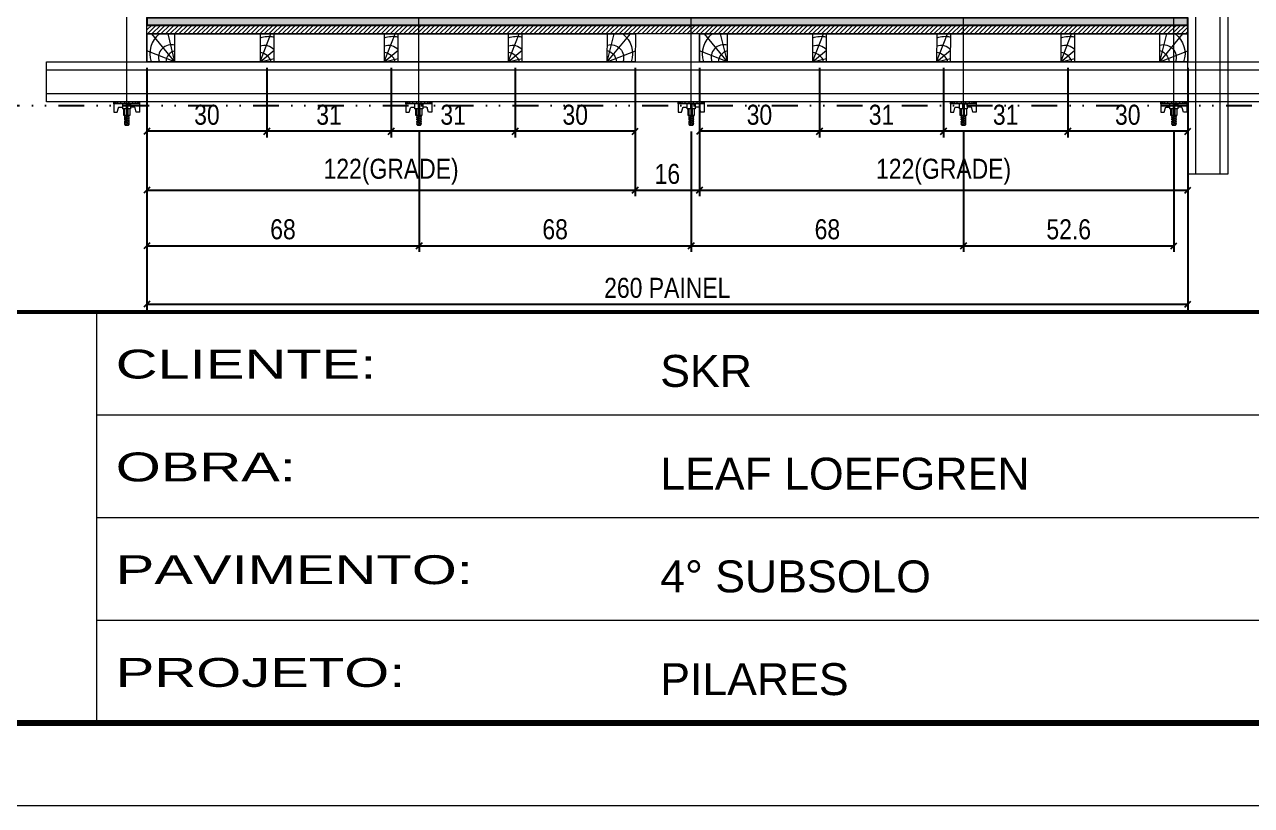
# Model space of a CAD drawing. Header units: millimetres. Extents: x 13777 to 27878, y -21631 to 6985.
# Drawn here: x 16402 to 16997, y -957 to -578 of the extents above; entities that cross this region are included whole.
import ezdxf

# ---------------------------------------------------------------- set-up
doc = ezdxf.new("R2010")
doc.units = ezdxf.units.MM
for name, pattern in [('CONTINUO', [0]), ('DASHED', [0.75, 0.5, -0.25]), ('DIVIDE2', [0.625, 0.25, -0.125, 0, -0.125, 0, -0.125])]:
    doc.linetypes.add(name, pattern=pattern)
for name, color, linetype in [('CHAPA', 1, 'Continuous'), ('COTA', 241, 'Continuous'), ('Nível', 160, 'Continuous')]:
    doc.layers.add(name, color=color, linetype=linetype)
for name, color, linetype, lineweight in [('Folhas', 255, 'Continuous', 9), ('Hachura', 251, 'Continuous', 9), ('Madeira', 126, 'Continuous', 18), ('Perfil Metálico', 224, 'Continuous', 18), ('SARRAFO DE PRESSAO', 251, 'DASHED', 9)]:
    doc.layers.add(name, color=color, linetype=linetype, lineweight=lineweight)
doc.styles.add('ARIAL', font='arial.ttf')
doc.styles.add('COTA TECNICA 2X', font='techl___.ttf', dxfattribs={"height": 10})
doc.styles.add('Tecnologia', font='')
doc.styles.get('Tecnologia').set_extended_font_data('Forgotten Futurist')
doc.dimstyles.new('SECAO PILAR', dxfattribs={"dimtxt": 10, "dimasz": 3, "dimexe": 3, "dimexo": 3, "dimgap": 3, "dimtad": 1, "dimdec": 1, "dimlfac": 0.5, "dimzin": 12, "dimdsep": 46, "dimtxsty": 'COTA TECNICA 2X', "dimblk1": 'OBLIQUE', "dimblk2": 'OBLIQUE', "dimsah": 1, "dimcen": 0.9, "dimclrd": 256, "dimclre": 256, "dimclrt": 256, "dimadec": 1, "dimazin": 3, "dimtfac": 1, "dimtdec": 1, "dimtmove": 0, "dimatfit": 3, "dimfxl": 1, "dimtolj": 1, "dimtzin": 12, "dimarcsym": 0})

# ---------------------------------------------------------------- blocks, each defined once
blk = doc.blocks.new('9999999999')
at = {"color": 30, "linetype": 'CONTINUO'}
for p, q in [((98564.56, 34230.21), (98564.56, 34429.45)), ((98564.56, 34379.64), (99583.98, 34379.64)), ((98564.56, 34329.83), (99487.98, 34329.83)), ((98564.56, 34280.02), (99487.98, 34280.02))]:
    blk.add_line(p, q, dxfattribs=at)
at = {"color": 30, "linetype": 'CONTINUO', "const_width": 2}
blk.add_lwpolyline([(99583.98, 34230.21), (99583.98, 34414.45, 0.414214), (99568.98, 34429.45), (98228.98, 34429.45, 0.414214), (98213.98, 34414.45), (98213.98, 34245.21, 0.414214), (98228.98, 34230.21), (99583.98, 34230.21)], format="xyb", dxfattribs=at)
at = {"layer": 'Folhas'}
blk.add_lwpolyline([(98138.98, 34190.21), (99623.98, 34190.21), (99623.98, 35240.21), (98138.98, 35240.21)], close=True, dxfattribs=at)
at = {"layer": 'Folhas', "color": 30, "const_width": 3}
blk.add_lwpolyline([(98213.98, 34230.21), (99583.98, 34230.21), (99583.98, 35200.21), (98213.98, 35200.21)], close=True, dxfattribs=at)
at = {"color": 7, "linetype": 'Continuous', "ltscale": 5, "style": 'ARIAL'}
for s, height, p in [('SKR', 15.483, (98837.68, 34393.13)), ('LEAF LOEFGREN', 15.4829, (98837.68, 34343.32)), ('4° SUBSOLO', 15.483, (98837.68, 34293.51)), ('PILARES', 15.483, (98837.68, 34243.7))]:
    blk.add_text(s, height=height, dxfattribs=at).set_placement(p)
at = {"layer": 'Folhas', "color": 7, "style": 'Tecnologia', "width": 1.5}
for s, p in [('CLIENTE:', (98573.65, 34397.17)), ('OBRA:', (98573.65, 34347.31)), ('PAVIMENTO:', (98573.65, 34297.5)), ('PROJETO:', (98573.65, 34247.69))]:
    blk.add_text(s, height=14, dxfattribs=at).set_placement(p)
blk = doc.blocks.new('PONTALETE')
at = {"layer": 'Madeira'}
for q in [(2.71, 7), (7, 5.76), (7, 1.74)]:
    blk.add_line((0, 0), q, dxfattribs=at)
blk.add_lwpolyline([(0, 0), (7, 0), (7, 7), (0, 7)], close=True, dxfattribs=at)
for centre, radius, start, end in [((2.04, 0.06), 6.23, 37.2818, 109.0913), ((1.09, 0.9), 3.19, 343.603, 109.9847), ((-0.21, -0.78), 3.09, 14.6322, 86.0383)]:
    blk.add_arc(centre, radius, start, end, dxfattribs=at)
blk = doc.blocks.new('MEIO PONTALETE')
at = {"layer": 'Madeira'}
for q in [(2.71, 7), (3.5, 2.88), (3.5, 0.87)]:
    blk.add_line((0, 0), q, dxfattribs=at)
blk.add_lwpolyline([(0, 0), (3.5, 0), (3.5, 7), (0, 7)], close=True, dxfattribs=at)
for centre, radius, start, end in [((2.04, 0.06), 6.23, 76.4499, 109.0913), ((1.09, 0.9), 3.19, 40.9063, 109.9847), ((-0.21, -0.78), 3.09, 14.6322, 86.0383)]:
    blk.add_arc(centre, radius, start, end, dxfattribs=at)
blk = doc.blocks.new('_Oblique')
at = {"color": 0, "linetype": 'ByBlock', "lineweight": -2}
blk.add_line((-0.5, -0.5), (0.5, 0.5), dxfattribs=at)
blk = doc.blocks.new('*D3210')
at = {"layer": 'COTA', "lineweight": -2, "transparency": 16777216}
for p, q in [((234.17, 121.04), (234.17, 86.33)), ((294.17, 121.03), (294.17, 86.33)), ((294.17, 89.33), (234.17, 89.33))]:
    blk.add_line(p, q, dxfattribs=at)
at = {"layer": 'Defpoints', "color": 0, "transparency": 16777216}
for p in [(234.17, 124.04), (294.17, 124.03), (234.17, 89.33)]:
    blk.add_point(p, dxfattribs=at)
at = {"layer": 'COTA', "lineweight": -2, "transparency": 16777216, "xscale": 3, "yscale": 3, "zscale": 3, "rotation": 180}
blk.add_blockref('_Oblique', (234.17, 89.33), dxfattribs=at)
at = {"layer": 'COTA', "lineweight": -2, "transparency": 16777216, "xscale": 3, "yscale": 3, "zscale": 3}
blk.add_blockref('_Oblique', (294.17, 89.33), dxfattribs=at)
at = {"layer": 'COTA', "transparency": 16777216, "insert": (264.17, 97.55), "char_height": 10, "attachment_point": 5, "style": 'COTA TECNICA 2X'}
blk.add_mtext('\\A1;30', dxfattribs=at)
blk = doc.blocks.new('*D3211')
at = {"layer": 'COTA', "lineweight": -2, "transparency": 16777216}
for p, q in [((50.18, 121.06), (50.18, 56.91)), ((294.17, 121.03), (294.17, 56.91)), ((50.18, 59.91), (294.17, 59.91))]:
    blk.add_line(p, q, dxfattribs=at)
at = {"layer": 'Defpoints', "color": 0, "transparency": 16777216}
for p in [(50.18, 124.06), (294.17, 124.03), (294.17, 59.91)]:
    blk.add_point(p, dxfattribs=at)
at = {"layer": 'COTA', "lineweight": -2, "transparency": 16777216, "xscale": 3, "yscale": 3, "zscale": 3, "rotation": 180}
blk.add_blockref('_Oblique', (50.18, 59.91), dxfattribs=at)
at = {"layer": 'COTA', "lineweight": -2, "transparency": 16777216, "xscale": 3, "yscale": 3, "zscale": 3}
blk.add_blockref('_Oblique', (294.17, 59.91), dxfattribs=at)
at = {"layer": 'COTA', "transparency": 16777216, "insert": (172.18, 69.13), "char_height": 10, "attachment_point": 5, "style": 'COTA TECNICA 2X'}
blk.add_mtext('\\A1;122(GRADE)', dxfattribs=at)
blk = doc.blocks.new('*D3212')
at = {"layer": 'COTA', "lineweight": -2, "transparency": 16777216}
for p, q in [((172.17, 121.04), (172.17, 86.33)), ((234.17, 121.04), (234.17, 86.33)), ((234.17, 89.33), (172.17, 89.33))]:
    blk.add_line(p, q, dxfattribs=at)
at = {"layer": 'Defpoints', "color": 0, "transparency": 16777216}
for p in [(172.17, 124.04), (234.17, 124.04), (172.17, 89.33)]:
    blk.add_point(p, dxfattribs=at)
at = {"layer": 'COTA', "lineweight": -2, "transparency": 16777216, "xscale": 3, "yscale": 3, "zscale": 3, "rotation": 180}
blk.add_blockref('_Oblique', (172.17, 89.33), dxfattribs=at)
at = {"layer": 'COTA', "lineweight": -2, "transparency": 16777216, "xscale": 3, "yscale": 3, "zscale": 3}
blk.add_blockref('_Oblique', (234.17, 89.33), dxfattribs=at)
at = {"layer": 'COTA', "transparency": 16777216, "insert": (203.17, 97.55), "char_height": 10, "attachment_point": 5, "style": 'COTA TECNICA 2X'}
blk.add_mtext('\\A1;31', dxfattribs=at)
blk = doc.blocks.new('*D3213')
at = {"layer": 'COTA', "lineweight": -2, "transparency": 16777216}
for p, q in [((110.17, 121.04), (110.17, 86.33)), ((172.17, 121.04), (172.17, 86.33)), ((172.17, 89.33), (110.17, 89.33))]:
    blk.add_line(p, q, dxfattribs=at)
at = {"layer": 'Defpoints', "color": 0, "transparency": 16777216}
for p in [(110.17, 124.04), (172.17, 124.04), (110.17, 89.33)]:
    blk.add_point(p, dxfattribs=at)
at = {"layer": 'COTA', "lineweight": -2, "transparency": 16777216, "xscale": 3, "yscale": 3, "zscale": 3, "rotation": 180}
blk.add_blockref('_Oblique', (110.17, 89.33), dxfattribs=at)
at = {"layer": 'COTA', "lineweight": -2, "transparency": 16777216, "xscale": 3, "yscale": 3, "zscale": 3}
blk.add_blockref('_Oblique', (172.17, 89.33), dxfattribs=at)
at = {"layer": 'COTA', "transparency": 16777216, "insert": (141.17, 97.55), "char_height": 10, "attachment_point": 5, "style": 'COTA TECNICA 2X'}
blk.add_mtext('\\A1;31', dxfattribs=at)
blk = doc.blocks.new('*D3214')
at = {"layer": 'COTA', "lineweight": -2, "transparency": 16777216}
for p, q in [((50.18, 121.04), (50.18, 86.33)), ((110.17, 121.04), (110.17, 86.33)), ((110.17, 89.33), (50.18, 89.33))]:
    blk.add_line(p, q, dxfattribs=at)
at = {"layer": 'Defpoints', "color": 0, "transparency": 16777216}
for p in [(50.18, 124.04), (110.17, 124.04), (50.18, 89.33)]:
    blk.add_point(p, dxfattribs=at)
at = {"layer": 'COTA', "lineweight": -2, "transparency": 16777216, "xscale": 3, "yscale": 3, "zscale": 3, "rotation": 180}
blk.add_blockref('_Oblique', (50.18, 89.33), dxfattribs=at)
at = {"layer": 'COTA', "lineweight": -2, "transparency": 16777216, "xscale": 3, "yscale": 3, "zscale": 3}
blk.add_blockref('_Oblique', (110.17, 89.33), dxfattribs=at)
at = {"layer": 'COTA', "transparency": 16777216, "insert": (80.18, 97.55), "char_height": 10, "attachment_point": 5, "style": 'COTA TECNICA 2X'}
blk.add_mtext('\\A1;30', dxfattribs=at)
blk = doc.blocks.new('C')
at = {"layer": 'Hachura', "color": 0}
for p, q in [((0, 3.22), (0, -3.22)), ((0.45, 3.22), (0, 3.22)), ((0.46, 3.16), (0, 3.16)), ((0.45, -3.23), (0.45, 3.22)), ((0.45, 3.22), (2.58, 3.22)), ((2.58, 3.22), (2.58, 2.39)), ((0.46, 3.05), (0, 3.05)), ((0.46, 2.88), (0, 2.88)), ((0, 2.75), (0, -1.16)), ((0.46, 2.65), (0, 2.65)), ((0.46, 2.23), (0, 2.23)), ((0.46, 1.51), (0, 1.51)), ((0.39, 0.49), (0.17, 0.49)), ((1.74, 0.97), (0.45, 0.97)), ((1.45, 0.1), (0.45, 0.1)), ((1.35, 1.94), (1.35, 0.96)), ((2.58, 2.39), (1.47, 2.09)), ((1.74, -0.97), (1.74, 0.97)), ((1.74, 0.97), (1.74, 0.84)), ((1.74, 0.97), (1.74, 0.84)), ((1.74, 0.84), (3.35, 0.84)), ((3.35, 0.45), (1.74, 0.45)), ((3.32, 0.84), (3.32, -0.84)), ((3.35, 0.84), (3.35, -0.84)), ((3.68, 0.45), (3.35, 0.45)), ((3.84, -0.52), (3.35, 0.45)), ((3.35, 0.06), (3.67, -0.57)), ((3.68, 0.45), (4.16, -0.52)), ((3.72, 0.5), (4.25, -0.57)), ((4.37, -0.55), (3.83, 0.53)), ((4.15, 0.45), (3.93, 0.45)), ((4.42, -0.52), (3.93, 0.45)), ((4.15, 0.45), (4.26, 0.45)), ((4.26, 0.45), (4.74, -0.52)), ((4.3, 0.5), (4.83, -0.57)), ((4.95, -0.55), (4.41, 0.53)), ((4.51, 0.45), (4.84, 0.45)), ((5, -0.52), (4.51, 0.45)), ((4.84, 0.45), (5.32, -0.52)), ((4.88, 0.5), (5.41, -0.57)), ((5.53, -0.55), (4.99, 0.53)), ((5.58, -0.52), (5.09, 0.45)), ((5.42, 0.45), (5.09, 0.45)), ((5.58, -0.52), (5.09, 0.45)), ((5.42, 0.45), (5.74, -0.19)), ((5.46, 0.5), (5.74, -0.07)), ((5.74, 0.19), (5.57, 0.53)), ((5.74, 0.32), (5.68, 0.45)), ((5.68, 0.45), (5.74, 0.45)), ((5.74, 0.45), (5.9, 0.29)), ((5.74, 0.45), (5.74, -0.52)), ((5.9, -0.36), (5.9, 0.29)), ((0.45, 0), (0, 0)), ((0.46, -1.52), (0, -1.52)), ((0.46, -2.23), (0, -2.23)), ((0.46, -2.65), (0, -2.65)), ((0.46, -2.88), (0, -2.88)), ((0.46, -3.05), (0, -3.05)), ((0.08, -0.48), (0.29, -0.48)), ((0.29, -0.48), (0.4, -0.48)), ((0.45, 0), (0.45, -0.97)), ((0.45, -0.16), (1.45, -0.16)), ((0.45, -0.65), (0.45, -0.32)), ((0.45, -3.23), (0.45, -0.65)), ((0.45, -0.97), (1.74, -0.97)), ((1.35, -1.94), (1.35, -0.97)), ((2.58, -2.39), (1.47, -2.1)), ((3.35, -0.32), (1.74, -0.32)), ((3.35, -0.84), (1.74, -0.84)), ((2.58, -3.23), (2.58, -2.39)), ((3.35, -0.07), (3.58, -0.52)), ((3.35, -0.52), (3.58, -0.52)), ((3.84, -0.52), (4.16, -0.52)), ((4.42, -0.52), (4.74, -0.52)), ((4.63, -0.52), (4.74, -0.52)), ((5, -0.52), (5.32, -0.52)), ((5.58, -0.52), (5.74, -0.52)), ((5.74, -0.52), (5.9, -0.36)), ((5.74, -0.52), (5.74, -0.52)), ((0.46, -3.16), (0, -3.16)), ((0, -3.22), (2.57, -3.22))]:
    blk.add_line(p, q, dxfattribs=at)
for centre, radius, start, end in [((1.52, 1.94), 0.161, 104.7436, 180), ((1.44, -0.03), 0.129, 272.695, 87.305), ((3.81, 0.39), 0.143, 25.5688, 154.4312), ((4.39, 0.39), 0.143, 25.5688, 154.4312), ((4.97, 0.39), 0.143, 25.5688, 154.4312), ((5.55, 0.39), 0.143, 25.5688, 154.4312), ((0.17, -0.37), 0.174, 221.744, 317.8592), ((1.52, -1.94), 0.161, 180, 255.2564), ((3.71, -0.4), 0.174, 222.1408, 318.256), ((4.29, -0.4), 0.174, 222.1408, 318.256), ((4.87, -0.4), 0.174, 222.1408, 318.256), ((5.45, -0.4), 0.174, 222.1408, 318.256), ((5.61, -0.4), 0.174, 317.8592, 318.256)]:
    blk.add_arc(centre, radius, start, end, dxfattribs=at)
blk = doc.blocks.new('*D3215')
at = {"layer": 'COTA', "lineweight": -2, "transparency": 16777216}
for p, q in [((510.18, 121.04), (510.18, 86.33)), ((570.18, 121.03), (570.18, 86.33)), ((570.18, 89.33), (510.18, 89.33))]:
    blk.add_line(p, q, dxfattribs=at)
at = {"layer": 'Defpoints', "color": 0, "transparency": 16777216}
for p in [(510.18, 124.04), (570.18, 124.03), (510.18, 89.33)]:
    blk.add_point(p, dxfattribs=at)
at = {"layer": 'COTA', "lineweight": -2, "transparency": 16777216, "xscale": 3, "yscale": 3, "zscale": 3, "rotation": 180}
blk.add_blockref('_Oblique', (510.18, 89.33), dxfattribs=at)
at = {"layer": 'COTA', "lineweight": -2, "transparency": 16777216, "xscale": 3, "yscale": 3, "zscale": 3}
blk.add_blockref('_Oblique', (570.18, 89.33), dxfattribs=at)
at = {"layer": 'COTA', "transparency": 16777216, "insert": (540.18, 97.55), "char_height": 10, "attachment_point": 5, "style": 'COTA TECNICA 2X'}
blk.add_mtext('\\A1;30', dxfattribs=at)
blk = doc.blocks.new('*D3216')
at = {"layer": 'COTA', "lineweight": -2, "transparency": 16777216}
for p, q in [((326.19, 121.06), (326.19, 56.91)), ((570.18, 121.03), (570.18, 56.91)), ((326.19, 59.91), (570.18, 59.91))]:
    blk.add_line(p, q, dxfattribs=at)
at = {"layer": 'Defpoints', "color": 0, "transparency": 16777216}
for p in [(326.19, 124.06), (570.18, 124.03), (570.18, 59.91)]:
    blk.add_point(p, dxfattribs=at)
at = {"layer": 'COTA', "lineweight": -2, "transparency": 16777216, "xscale": 3, "yscale": 3, "zscale": 3, "rotation": 180}
blk.add_blockref('_Oblique', (326.19, 59.91), dxfattribs=at)
at = {"layer": 'COTA', "lineweight": -2, "transparency": 16777216, "xscale": 3, "yscale": 3, "zscale": 3}
blk.add_blockref('_Oblique', (570.18, 59.91), dxfattribs=at)
at = {"layer": 'COTA', "transparency": 16777216, "insert": (448.18, 69.13), "char_height": 10, "attachment_point": 5, "style": 'COTA TECNICA 2X'}
blk.add_mtext('\\A1;122(GRADE)', dxfattribs=at)
blk = doc.blocks.new('*D3217')
at = {"layer": 'COTA', "lineweight": -2, "transparency": 16777216}
for p, q in [((448.18, 121.04), (448.18, 86.33)), ((510.18, 121.04), (510.18, 86.33)), ((510.18, 89.33), (448.18, 89.33))]:
    blk.add_line(p, q, dxfattribs=at)
at = {"layer": 'Defpoints', "color": 0, "transparency": 16777216}
for p in [(448.18, 124.04), (510.18, 124.04), (448.18, 89.33)]:
    blk.add_point(p, dxfattribs=at)
at = {"layer": 'COTA', "lineweight": -2, "transparency": 16777216, "xscale": 3, "yscale": 3, "zscale": 3, "rotation": 180}
blk.add_blockref('_Oblique', (448.18, 89.33), dxfattribs=at)
at = {"layer": 'COTA', "lineweight": -2, "transparency": 16777216, "xscale": 3, "yscale": 3, "zscale": 3}
blk.add_blockref('_Oblique', (510.18, 89.33), dxfattribs=at)
at = {"layer": 'COTA', "transparency": 16777216, "insert": (479.18, 97.55), "char_height": 10, "attachment_point": 5, "style": 'COTA TECNICA 2X'}
blk.add_mtext('\\A1;31', dxfattribs=at)
blk = doc.blocks.new('*D3218')
at = {"layer": 'COTA', "lineweight": -2, "transparency": 16777216}
for p, q in [((386.18, 121.04), (386.18, 86.33)), ((448.18, 121.04), (448.18, 86.33)), ((448.18, 89.33), (386.18, 89.33))]:
    blk.add_line(p, q, dxfattribs=at)
at = {"layer": 'Defpoints', "color": 0, "transparency": 16777216}
for p in [(386.18, 124.04), (448.18, 124.04), (386.18, 89.33)]:
    blk.add_point(p, dxfattribs=at)
at = {"layer": 'COTA', "lineweight": -2, "transparency": 16777216, "xscale": 3, "yscale": 3, "zscale": 3, "rotation": 180}
blk.add_blockref('_Oblique', (386.18, 89.33), dxfattribs=at)
at = {"layer": 'COTA', "lineweight": -2, "transparency": 16777216, "xscale": 3, "yscale": 3, "zscale": 3}
blk.add_blockref('_Oblique', (448.18, 89.33), dxfattribs=at)
at = {"layer": 'COTA', "transparency": 16777216, "insert": (417.18, 97.55), "char_height": 10, "attachment_point": 5, "style": 'COTA TECNICA 2X'}
blk.add_mtext('\\A1;31', dxfattribs=at)
blk = doc.blocks.new('*D3219')
at = {"layer": 'COTA', "lineweight": -2, "transparency": 16777216}
for p, q in [((326.19, 121.04), (326.19, 86.33)), ((386.18, 121.04), (386.18, 86.33)), ((386.18, 89.33), (326.19, 89.33))]:
    blk.add_line(p, q, dxfattribs=at)
at = {"layer": 'Defpoints', "color": 0, "transparency": 16777216}
for p in [(326.19, 124.04), (386.18, 124.04), (326.19, 89.33)]:
    blk.add_point(p, dxfattribs=at)
at = {"layer": 'COTA', "lineweight": -2, "transparency": 16777216, "xscale": 3, "yscale": 3, "zscale": 3, "rotation": 180}
blk.add_blockref('_Oblique', (326.19, 89.33), dxfattribs=at)
at = {"layer": 'COTA', "lineweight": -2, "transparency": 16777216, "xscale": 3, "yscale": 3, "zscale": 3}
blk.add_blockref('_Oblique', (386.18, 89.33), dxfattribs=at)
at = {"layer": 'COTA', "transparency": 16777216, "insert": (356.18, 97.55), "char_height": 10, "attachment_point": 5, "style": 'COTA TECNICA 2X'}
blk.add_mtext('\\A1;30', dxfattribs=at)
blk = doc.blocks.new('*D3220')
at = {"layer": 'COTA', "lineweight": -2, "transparency": 16777216}
for p, q in [((294.19, 121.04), (294.19, 56.91)), ((326.19, 121.04), (326.19, 56.91)), ((294.19, 59.91), (326.19, 59.91))]:
    blk.add_line(p, q, dxfattribs=at)
at = {"layer": 'Defpoints', "color": 0, "transparency": 16777216}
for p in [(294.19, 124.04), (326.19, 124.04), (326.19, 59.91)]:
    blk.add_point(p, dxfattribs=at)
at = {"layer": 'COTA', "lineweight": -2, "transparency": 16777216, "xscale": 3, "yscale": 3, "zscale": 3, "rotation": 180}
blk.add_blockref('_Oblique', (294.19, 59.91), dxfattribs=at)
at = {"layer": 'COTA', "lineweight": -2, "transparency": 16777216, "xscale": 3, "yscale": 3, "zscale": 3}
blk.add_blockref('_Oblique', (326.19, 59.91), dxfattribs=at)
at = {"layer": 'COTA', "transparency": 16777216, "insert": (310.19, 68.01), "char_height": 10, "attachment_point": 5, "style": 'COTA TECNICA 2X'}
blk.add_mtext('\\A1;16', dxfattribs=at)
blk = doc.blocks.new('*D3222')
at = {"layer": 'COTA', "lineweight": -2, "transparency": 16777216}
for p, q in [((50.12, 120.99), (50.12, 0)), ((570.18, 67.04), (570.18, 0)), ((50.12, 3), (570.18, 3))]:
    blk.add_line(p, q, dxfattribs=at)
at = {"layer": 'Defpoints', "color": 0, "transparency": 16777216}
for p in [(50.12, 123.99), (570.18, 70.04), (570.18, 3)]:
    blk.add_point(p, dxfattribs=at)
at = {"layer": 'COTA', "lineweight": -2, "transparency": 16777216, "xscale": 3, "yscale": 3, "zscale": 3, "rotation": 180}
blk.add_blockref('_Oblique', (50.12, 3), dxfattribs=at)
at = {"layer": 'COTA', "lineweight": -2, "transparency": 16777216, "xscale": 3, "yscale": 3, "zscale": 3}
blk.add_blockref('_Oblique', (570.18, 3), dxfattribs=at)
at = {"layer": 'COTA', "transparency": 16777216, "insert": (310.15, 11.1), "char_height": 10, "attachment_point": 5, "style": 'COTA TECNICA 2X'}
blk.add_mtext('\\A1;260 PAINEL', dxfattribs=at)
blk = doc.blocks.new('*D1581')
at = {"layer": 'COTA', "lineweight": -2, "transparency": 16777216}
for p, q in [((22969.75, -638.55), (22969.75, -730.37)), ((23105.68, -670.35), (23105.68, -730.37)), ((22969.75, -727.37), (23105.68, -727.37))]:
    blk.add_line(p, q, dxfattribs=at)
at = {"layer": 'Defpoints', "color": 0, "transparency": 16777216}
for p in [(22969.75, -635.55), (23105.68, -667.35), (23105.68, -727.37)]:
    blk.add_point(p, dxfattribs=at)
at = {"layer": 'COTA', "lineweight": -2, "transparency": 16777216, "xscale": 3, "yscale": 3, "zscale": 3, "rotation": 180}
blk.add_blockref('_Oblique', (22969.75, -727.37), dxfattribs=at)
at = {"layer": 'COTA', "lineweight": -2, "transparency": 16777216, "xscale": 3, "yscale": 3, "zscale": 3}
blk.add_blockref('_Oblique', (23105.68, -727.37), dxfattribs=at)
at = {"layer": 'COTA', "transparency": 16777216, "insert": (23037.72, -719.24), "char_height": 10, "attachment_point": 5, "style": 'COTA TECNICA 2X'}
blk.add_mtext('\\A1;68', dxfattribs=at)
blk = doc.blocks.new('*D3246')
at = {"layer": 'COTA', "lineweight": -2, "transparency": 16777216}
for p, q in [((186.13, 89.24), (186.13, 29.22)), ((322.13, 89.24), (322.13, 29.22)), ((186.13, 32.22), (322.13, 32.22))]:
    blk.add_line(p, q, dxfattribs=at)
at = {"layer": 'Defpoints', "color": 0, "transparency": 16777216}
for p in [(186.13, 92.24), (322.13, 92.24), (322.13, 32.22)]:
    blk.add_point(p, dxfattribs=at)
at = {"layer": 'COTA', "lineweight": -2, "transparency": 16777216, "xscale": 3, "yscale": 3, "zscale": 3, "rotation": 180}
blk.add_blockref('_Oblique', (186.13, 32.22), dxfattribs=at)
at = {"layer": 'COTA', "lineweight": -2, "transparency": 16777216, "xscale": 3, "yscale": 3, "zscale": 3}
blk.add_blockref('_Oblique', (322.13, 32.22), dxfattribs=at)
at = {"layer": 'COTA', "transparency": 16777216, "insert": (254.13, 40.35), "char_height": 10, "attachment_point": 5, "style": 'COTA TECNICA 2X'}
blk.add_mtext('\\A1;68', dxfattribs=at)
blk = doc.blocks.new('*D3245')
at = {"layer": 'COTA', "lineweight": -2, "transparency": 16777216}
for p, q in [((322.13, 89.24), (322.13, 29.22)), ((458.13, 89.24), (458.13, 29.22)), ((322.13, 32.22), (458.13, 32.22))]:
    blk.add_line(p, q, dxfattribs=at)
at = {"layer": 'Defpoints', "color": 0, "transparency": 16777216}
for p in [(322.13, 92.24), (458.13, 92.24), (458.13, 32.22)]:
    blk.add_point(p, dxfattribs=at)
at = {"layer": 'COTA', "lineweight": -2, "transparency": 16777216, "xscale": 3, "yscale": 3, "zscale": 3, "rotation": 180}
blk.add_blockref('_Oblique', (322.13, 32.22), dxfattribs=at)
at = {"layer": 'COTA', "lineweight": -2, "transparency": 16777216, "xscale": 3, "yscale": 3, "zscale": 3}
blk.add_blockref('_Oblique', (458.13, 32.22), dxfattribs=at)
at = {"layer": 'COTA', "transparency": 16777216, "insert": (390.13, 40.35), "char_height": 10, "attachment_point": 5, "style": 'COTA TECNICA 2X'}
blk.add_mtext('\\A1;68', dxfattribs=at)
blk = doc.blocks.new('*D3243')
at = {"layer": 'COTA', "lineweight": -2, "transparency": 16777216}
for p, q in [((458.13, 89.24), (458.13, 29.22)), ((563.26, 89.24), (563.26, 29.22)), ((458.13, 32.22), (563.26, 32.22))]:
    blk.add_line(p, q, dxfattribs=at)
at = {"layer": 'Defpoints', "color": 0, "transparency": 16777216}
for p in [(458.13, 92.24), (563.26, 92.24), (563.26, 32.22)]:
    blk.add_point(p, dxfattribs=at)
at = {"layer": 'COTA', "lineweight": -2, "transparency": 16777216, "xscale": 3, "yscale": 3, "zscale": 3, "rotation": 180}
blk.add_blockref('_Oblique', (458.13, 32.22), dxfattribs=at)
at = {"layer": 'COTA', "lineweight": -2, "transparency": 16777216, "xscale": 3, "yscale": 3, "zscale": 3}
blk.add_blockref('_Oblique', (563.26, 32.22), dxfattribs=at)
at = {"layer": 'COTA', "transparency": 16777216, "insert": (510.7, 40.33), "char_height": 10, "attachment_point": 5, "style": 'COTA TECNICA 2X'}
blk.add_mtext('\\A1;52.6', dxfattribs=at)
blk = doc.blocks.new('A$C036b5eaa')
at = {"layer": 'Hachura'}
h = blk.add_hatch(color=256, dxfattribs=at)
h.dxf.hatch_style = 1
h.paths.add_polyline_path([(570.22, 142.38), (570.22, 145.98), (50.22, 145.98), (50.22, 142.38)])
h = blk.add_hatch(dxfattribs=at)
h.set_pattern_fill('ANSI31', color=256, scale=0.5, angle=360, style=0)
h.set_pattern_definition([(45, (7214.9606, 1533.2216), (-1.122532, 1.122532), [])])
h.paths.add_polyline_path([(570.22, 142.37), (570.22, 137.99), (50.22, 137.96), (50.22, 142.38)])
at = {"layer": 'CHAPA'}
blk.add_lwpolyline([(570.22, 145.98), (50.22, 145.98), (50.22, 142.38), (570.22, 142.38)], close=True, dxfattribs=at)
at = {"layer": 'Hachura'}
for p, q in [((40.12, 93.24), (40.13, 233.13)), ((186.06, 93.24), (186.07, 233.13)), ((322.06, 93.24), (322.07, 233.13)), ((458.06, 93.24), (458.07, 233.13)), ((563.19, 93.24), (563.2, 175.86))]:
    blk.add_line(p, q, dxfattribs=at)
blk.add_lwpolyline([(50.22, 142.38), (570.22, 142.38), (570.22, 137.98), (50.22, 137.98)], close=True, dxfattribs=at)
at = {"layer": 'Madeira'}
for points in [[(50.2, 124.04), (50.22, 138.04), (294.21, 138.04), (294.19, 124.04)], [(326.21, 124.04), (326.22, 138.04), (570.22, 138.04), (570.2, 124.04)]]:
    blk.add_lwpolyline(points, close=True, dxfattribs=at)
at = {"layer": 'Perfil Metálico'}
for points in [[(570.18, 697.93), (590.18, 697.93), (590.19, 67.93), (570.19, 67.93)], [(586.19, 67.93), (574.19, 67.93), (574.18, 697.93), (586.18, 697.93)], [(0, 104.04), (0, 124.04), (633.63, 124.04), (633.63, 104.04)], [(633.63, 120.04), (633.63, 108.04), (0, 108.04), (0, 120.04)]]:
    blk.add_lwpolyline(points, close=True, dxfattribs=at)
at = {"layer": 'Hachura', "linetype": 'Continuous', "xscale": -2, "yscale": 2, "zscale": 2, "rotation": 90}
for p in [(40.12, 104.04), (186.06, 104.04), (322.06, 104.04), (458.06, 104.04), (563.19, 104.04)]:
    blk.add_blockref('C', p, dxfattribs=at)
at = {"layer": 'Madeira'}
for name, p, xscale, yscale, zscale, rotation in [('PONTALETE', (64.2, 124.04), 2, 2, 2, 89.93708930310329), ('MEIO PONTALETE', (106.7, 124.04), 1.999999997962732, 1.999999997962732, 1.999999997962732, 359.9370893031033), ('MEIO PONTALETE', (168.7, 124.04), 1.999999997962732, 1.999999997962732, 1.999999997962732, 359.9370893031033), ('MEIO PONTALETE', (230.7, 124.04), 1.999999997962732, 1.999999997962732, 1.999999997962732, 359.9370893031033), ('PONTALETE', (280.19, 124.06), -2, 2, 2, 269.9370893031033), ('PONTALETE', (340.21, 124.04), 2, 2, 2, 89.93708930310329), ('MEIO PONTALETE', (382.71, 124.04), 1.999999997962732, 1.999999997962732, 1.999999997962732, 359.9370893031033), ('MEIO PONTALETE', (444.71, 124.04), 1.999999997962732, 1.999999997962732, 1.999999997962732, 359.9370893031033), ('MEIO PONTALETE', (506.71, 124.04), 1.999999997962732, 1.999999997962732, 1.999999997962732, 359.9370893031033), ('PONTALETE', (556.2, 124.06), -2, 2, 2, 269.9370893031033)]:
    blk.add_blockref(name, p, dxfattribs=dict(at, xscale=xscale, yscale=yscale, zscale=zscale, rotation=rotation))
at = {"layer": 'COTA'}
dim = blk.add_linear_dim(base=(570.18, 3), p1=(50.12, 123.99), p2=(570.18, 70.04), text='<> PAINEL', dimstyle='SECAO PILAR', dxfattribs=at)
dim.commit()
dim.dimension.update_dxf_attribs({"geometry": '*D3222', "text_midpoint": (310.15, 11.1)})
for base, p1, p2, picture, middle in [((294.17, 59.91), (50.18, 124.06), (294.17, 124.03), '*D3211', (172.18, 69.13)), ((570.18, 59.91), (326.19, 124.06), (570.18, 124.03), '*D3216', (448.18, 69.13))]:
    dim = blk.add_linear_dim(base=base, p1=p1, p2=p2, angle=180, text='<>(GRADE)', dimstyle='SECAO PILAR', dxfattribs=at)
    dim.commit()
    dim.dimension.update_dxf_attribs({"geometry": picture, "text_midpoint": middle})
for base, p1, p2, picture, middle in [((50.18, 89.33), (110.17, 124.04), (50.18, 124.04), '*D3214', (80.18, 97.55)), ((110.17, 89.33), (172.17, 124.04), (110.17, 124.04), '*D3213', (141.17, 97.55)), ((172.17, 89.33), (234.17, 124.04), (172.17, 124.04), '*D3212', (203.17, 97.55)), ((234.17, 89.33), (294.17, 124.03), (234.17, 124.04), '*D3210', (264.17, 97.55)), ((326.19, 89.33), (386.18, 124.04), (326.19, 124.04), '*D3219', (356.18, 97.55)), ((386.18, 89.33), (448.18, 124.04), (386.18, 124.04), '*D3218', (417.18, 97.55)), ((448.18, 89.33), (510.18, 124.04), (448.18, 124.04), '*D3217', (479.18, 97.55)), ((510.18, 89.33), (570.18, 124.03), (510.18, 124.04), '*D3215', (540.18, 97.55))]:
    dim = blk.add_linear_dim(base=base, p1=p1, p2=p2, angle=180, dimstyle='SECAO PILAR', dxfattribs=at)
    dim.commit()
    dim.dimension.update_dxf_attribs({"geometry": picture, "text_midpoint": middle})
dim = blk.add_linear_dim(base=(186.13, 32.22), p1=(50.2, 124.04), p2=(186.13, 92.24), dimstyle='SECAO PILAR', dxfattribs=at)
dim.commit()
dim.dimension.update_dxf_attribs({"geometry": '*D1581', "text_midpoint": (118.17, 40.35), "insert": (-22919.55, 759.59)})
for base, p1, p2, picture, middle in [((326.19, 59.91), (294.19, 124.04), (326.19, 124.04), '*D3220', (310.19, 68.01)), ((322.13, 32.22), (186.13, 92.24), (322.13, 92.24), '*D3246', (254.13, 40.35))]:
    dim = blk.add_linear_dim(base=base, p1=p1, p2=p2, dimstyle='SECAO PILAR', dxfattribs=at)
    dim.commit()
    dim.dimension.update_dxf_attribs({"geometry": picture, "text_midpoint": middle})
for base, p1, p2, picture, middle in [((458.13, 32.22), (322.13, 92.24), (458.13, 92.24), '*D3245', (390.13, 40.35)), ((563.26, 32.22), (458.13, 92.24), (563.26, 92.24), '*D3243', (510.7, 40.33))]:
    dim = blk.add_linear_dim(base=base, p1=p1, p2=p2, dimstyle='SECAO PILAR', override={"dimtmove": 1}, dxfattribs=at)
    dim.commit()
    dim.dimension.update_dxf_attribs({"geometry": picture, "text_midpoint": middle})

msp = doc.modelspace()

# ---------------------------------------------------------------- linework, layer by layer
at = {"layer": 'Nível', "color": 4, "linetype": 'DIVIDE2', "ltscale": 50}
msp.add_line((13777.11, -617.44), (21531.15, -617.44), dxfattribs=at)

# ---------------------------------------------------------------- block references
at = {"xscale": 0.9706353102828413, "yscale": 0.9706353102828413, "zscale": 0.9706353102828413}
msp.add_blockref('A$C036b5eaa', (16413.04, -716.63), dxfattribs=at)
at = {"layer": 'SARRAFO DE PRESSAO', "color": 6, "linetype": 'ByBlock'}
msp.add_blockref('9999999999', (-82127.01, -35146.93), dxfattribs=at)

doc.saveas('drawing.dxf')
